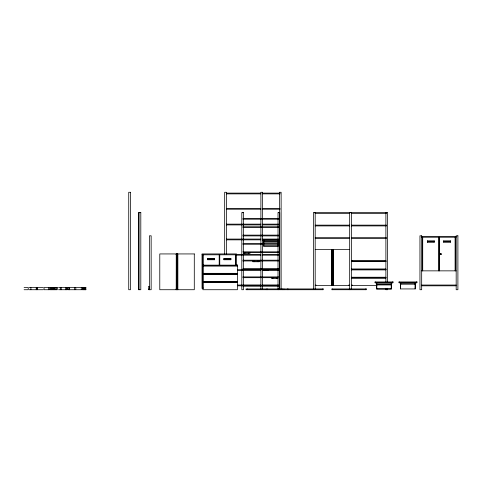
<?xml version="1.0" encoding="UTF-8"?>
<svg xmlns="http://www.w3.org/2000/svg" width="482" height="482" viewBox="0 0 482 482"><rect width="100%" height="100%" fill="white"/><g stroke="black" fill="none" stroke-linecap="round" stroke-linejoin="round"><path stroke-width="0.72" d="M176.219 289.724L176.249 253.936M331.616 285.428L331.646 249.64M214.556 258.894L214.604 258.46L207.7 258.46L207.7 258.894L214.604 258.894L214.604 258.46M214.556 259.756L214.604 259.322L207.7 259.322L207.7 259.756L214.604 259.756L214.604 259.322M230.812 258.894L230.86 258.46L223.961 258.46L223.961 258.894L230.86 258.894L230.86 258.46M230.812 259.756L230.86 259.322L223.961 259.322L223.961 259.756L230.86 259.756L230.86 259.322M434.204 241.313L434.252 240.886L427.353 240.886L427.353 241.313L434.252 241.313L434.252 240.886M434.204 242.181L434.252 241.747L427.353 241.747L427.353 242.181L434.252 242.181L434.252 241.747M450.459 241.313L450.507 240.886L443.609 240.886L443.609 241.313L450.507 241.313L450.507 240.886M450.459 242.181L450.507 241.747L443.609 241.747L443.609 242.181L450.507 242.181L450.507 241.747M441.078 253.948L440.789 253.936M440.964 254.11L440.855 254.496L440.759 254.08M226.395 193.107L260.889 193.107M262.612 193.107L280.078 193.107M226.395 193.878L260.889 193.878M262.612 193.878L280.078 193.878M226.395 208.429L260.889 208.429M262.612 208.429L280.078 208.429M226.395 209.206L260.889 209.206M262.612 209.206L280.078 209.206M139.726 212.755L140.16 212.755M242.452 212.755L242.886 212.755M278.674 212.755L279.102 212.755M314.113 212.755L314.547 212.755M350.318 212.755L350.751 212.755M386.54 212.755L386.968 212.755M315.174 213.381L349.673 213.381M351.396 213.381L386.54 213.381M242.886 218.412L278.674 218.412M242.886 219.19L278.674 219.19M226.395 224.136L260.889 224.136M262.612 224.136L278.674 224.136M226.395 224.913L260.889 224.913M262.612 224.913L278.674 224.913M315.174 225.142L349.673 225.142M351.396 225.142L386.54 225.142M315.174 225.919L349.673 225.919M351.396 225.919L386.54 225.919M242.886 226.769L278.674 226.769M242.886 227.546L278.674 227.546M242.886 235.126L278.674 235.126M242.886 235.903L278.674 235.903M421.678 236.355L456.177 236.355M421.678 237.222L456.177 237.222M315.174 237.68L349.673 237.68M351.396 237.68L386.54 237.68M315.174 238.457L349.673 238.457M351.396 238.457L386.54 238.457M226.395 239.072L260.889 239.072M262.612 239.072L278.674 239.072M226.395 239.849L260.889 239.849M262.612 239.891L278.674 239.849M263.72 240.391L263.768 246.013L278.295 246.013L278.295 240.235M263.72 241.741L278.295 241.759M278.084 242.048L263.937 242.066L263.937 241.518M242.886 243.482L278.674 243.482M242.886 244.26L278.674 244.26M263.678 246.055L278.343 246.055M315.174 249.64L349.691 249.64M332.074 250.285L333.55 250.285M242.886 251.839L278.674 251.839M243.531 252.616L278.674 252.616M243.531 253.393L250.025 253.393L250.025 252.616M236.144 254.394L260.889 254.394M262.612 254.394L278.674 254.394M175.936 254.58L177.412 254.58M202.03 254.797L236.529 254.797M236.144 255.171L260.889 255.171M262.612 255.171L278.674 255.171M242.886 260.196L278.674 260.196M351.396 260.635L352.041 260.635M385.245 260.635L385.889 260.635M351.396 260.852L385.889 260.852M242.886 260.973L278.674 260.973M351.396 261.069L385.889 261.069M351.396 261.31L385.889 261.31M351.396 261.527L385.889 261.527M351.396 261.63L385.889 261.63M202.892 264.931L203.543 264.931M236.74 264.931L237.391 264.931L237.391 289.724L202.892 289.724L202.892 254.797M202.892 265.148L237.391 265.148M202.892 265.359L237.391 265.359M202.892 265.606L237.391 265.606M202.892 265.823L237.391 265.823M202.892 265.925L237.391 265.925M242.886 268.552L278.674 268.552M351.396 269.046L385.889 269.046M242.886 269.33L278.674 269.33M351.396 269.263L385.889 269.263M351.396 269.504L385.889 269.504M237.644 269.721L260.889 269.721M262.612 269.721L278.674 269.721M351.396 269.721L385.889 269.721M351.396 269.824L385.889 269.824M237.644 270.492L260.889 270.492M262.612 270.492L278.674 270.492M421.678 270.854L456.177 270.854M202.892 273.336L237.391 273.336M202.892 273.553L237.391 273.553M202.892 273.8L237.391 273.8M202.892 274.017L237.391 274.017M202.892 274.113L237.391 274.113M242.886 276.909L278.674 276.909M351.396 277.24L385.889 277.24M351.396 277.451L385.889 277.451M242.886 277.686L278.024 277.686M351.396 277.698L385.889 277.698M351.396 277.915L385.889 277.915M351.396 278.012L385.889 278.012M278.024 278.463L271.535 278.463L271.535 277.686M202.892 281.53L237.391 281.53M202.892 281.747L237.391 281.747M202.892 281.994L237.391 281.994M202.892 282.211L237.391 282.211M202.892 282.307L237.391 282.307M376.635 282.807L376.159 283.157M391.378 282.807L391.854 283.157M400.56 282.807L400.042 283.199L415.821 283.157L415.821 282.765L415.303 282.807M376.719 283.271L376.761 288.893M391.294 283.271L391.251 288.893M400.644 284.193L415.219 284.193L415.177 288.893L415.219 283.115M376.719 284.621L391.294 284.639M332.074 284.784L333.55 284.784M237.644 285.043L260.889 285.043M262.612 285.043L278.674 285.043M421.678 285.043L456.177 285.043M242.886 285.266L278.674 285.266M315.174 285.428L349.691 285.428M351.396 285.428L376.894 285.428M237.644 285.82L260.889 285.82M262.612 285.82L278.674 285.82M421.678 285.82L456.177 285.82M242.886 286.043L278.674 286.043M148.757 286.706L149.619 286.706M24.1 287.567L28.239 287.567L28.239 289.724L24.1 289.724M29.125 287.567L43.266 287.567M49.14 287.567L44.043 287.567L44.043 289.724L49.14 289.724M58.539 287.567L67.191 287.567L67.191 289.724L58.539 289.724M67.805 287.567L75.722 287.567M81.621 287.567L75.825 287.567L75.825 289.724L81.621 289.724M85.965 287.567L82.386 287.567L82.386 289.724L85.965 289.724M202.892 288.429L202.03 288.429L202.03 253.936L236.529 253.936L236.529 265.263M376.677 288.935L391.336 288.935M415.261 288.935L400.602 288.935L400.56 283.157M148.757 288.989L149.619 288.989M175.936 289.079L177.412 289.079M148.757 289.64L149.619 289.64M29.125 289.724L43.266 289.724M67.805 289.724L75.722 289.724M443.609 240.886L443.651 241.313M443.609 241.747L443.651 242.181M427.353 240.886L427.395 241.313M427.353 241.747L427.395 242.181M223.961 258.46L224.003 258.894M223.961 259.322L224.003 259.756M207.7 258.46L207.748 258.894M207.7 259.322L207.748 259.756M333.231 285.428L333.201 249.64M177.828 289.724L177.798 253.936M455.315 237.222L455.315 270.854M455.141 237.222L455.141 270.854M441.03 253.508L441.03 254.623M440.771 253.508L440.771 254.623M439.403 237.222L439.403 270.854M438.969 237.222L438.969 270.854M438.885 237.222L438.885 270.854M422.714 237.222L422.714 270.854M422.545 237.222L422.545 270.854M416.328 281.946L416.328 282.765M415.779 282.807L415.779 283.157M415.002 283.802L415.002 284.193M400.861 283.802L400.861 284.193M400.644 283.115L400.644 288.935M399.536 281.946L399.536 282.765M392.402 281.946L392.402 282.765M391.896 282.765L391.896 283.199L376.117 283.157L376.117 282.765M391.294 283.115L391.294 288.947L376.719 288.947L376.719 283.115M391.077 284.392L391.077 284.94L376.936 284.94L376.936 284.392M387.618 282.229L387.618 212.538L313.469 212.538L313.469 288.977M387.618 288.224L387.618 289.724L385.889 289.724L385.889 288.224M385.889 212.538L385.889 282.229M385.245 260.852L385.245 261.497M375.611 281.946L375.611 282.765M365.645 288.947L365.645 289.724M352.041 260.852L352.041 261.497M352.041 284.784L352.041 285.428M351.396 212.538L351.396 288.977M349.932 288.947L349.932 289.724M349.673 212.538L349.673 288.977M349.257 288.947L349.257 289.724M349.04 284.784L349.04 285.428M333.08 249.64L333.098 285.428M332.887 249.64L332.887 285.428M332.64 249.64L332.616 285.428M332.466 288.947L332.466 289.724M332.423 249.64L332.423 285.428M332.206 249.64L332.231 285.428M331.965 249.64L331.965 285.428M331.767 249.64L331.749 285.428M322.548 288.947L322.548 289.724M315.843 284.784L315.843 285.428M315.192 212.538L315.192 288.977M288.055 288.947L288.055 289.724M287.411 288.947L287.411 289.724M283.958 288.947L283.958 289.724M282.663 288.947L282.663 289.724M281.133 288.971L281.133 192.276L279.403 192.276L279.403 288.971M279.753 288.977L279.753 212.538L278.024 212.538L278.024 288.977M278.783 288.947L278.783 289.724M278.343 241.723L278.343 240.277L263.118 240.277L263.636 239.891M278.138 288.947L278.138 289.724M276.734 277.686L276.734 278.463M272.824 277.686L272.824 278.463M268.655 269.33L268.655 270.107L262.166 270.107L262.166 269.33M267.57 288.947L267.57 289.724M267.365 269.33L267.365 270.107M266.281 288.947L266.281 289.724M263.72 240.235L263.72 246.073M263.455 269.33L263.455 270.107M263.118 239.891L263.118 240.325M262.612 288.971L262.612 192.276L260.889 192.276L260.889 288.971M259.286 260.973L259.286 261.75L252.797 261.75L252.797 260.973M257.997 260.973L257.997 261.75M254.086 260.973L254.086 261.75M248.73 252.616L248.73 253.393M247.308 288.947L247.308 289.724M244.826 252.616L244.826 253.393M236.74 265.148L236.74 265.793M235.668 254.797L235.668 265.263M235.493 254.797L235.493 265.263M226.395 254.49L226.395 192.276L224.672 192.276L224.672 254.49M219.756 254.797L219.756 265.263M219.322 254.797L219.322 265.263M219.238 254.797L219.238 265.263M203.543 265.148L203.543 265.793M203.067 254.797L203.067 288.429M202.94 287.784L202.94 288.429M177.701 253.936L177.677 289.724M177.484 253.936L177.484 289.724M177.219 253.936L177.237 289.724M177.027 253.936L177.027 289.724M176.81 253.936L176.828 289.724M176.563 253.936L176.563 289.724M176.37 253.936L176.346 289.724M149.619 289.724L149.619 286.621L148.757 286.621L148.757 289.724L151.155 289.724L151.155 235.812L149.426 235.812L149.426 289.724M139.081 212.538L139.081 289.724M85.832 287.567L85.832 289.724M84.736 287.567L84.736 289.724M84.513 287.567L84.513 289.724M83.946 287.567L83.946 289.724M83.729 287.567L83.729 289.724M82.85 287.567L82.85 289.724M82.633 287.567L82.633 289.724M81.265 287.567L81.265 289.724M74.656 287.567L74.656 289.724M69.535 287.567L69.535 289.724M69.312 287.567L69.312 289.724M69.137 287.567L69.137 289.724M67.98 287.567L67.98 289.724M66.293 287.567L66.293 289.724M65.763 287.567L65.763 289.724M61.208 287.567L61.208 289.724M60.262 287.567L60.262 289.724M56.352 287.567L56.352 289.724M55.183 287.567L55.183 289.724M54.773 287.567L54.773 289.724M54.002 287.567L54.002 289.724M53.502 287.567L53.502 289.724M52.339 287.567L52.339 289.724M51.905 287.567L51.905 289.724M51.14 287.567L51.14 289.724M50.628 287.567L50.628 289.724M48.345 287.567L48.345 289.724M37.373 287.567L37.373 289.724M36.861 287.567L36.861 289.724M36.24 287.567L36.24 289.724M30.896 287.567L30.896 289.724M130.453 192.276L128.73 192.276L128.73 289.724L130.453 289.724L130.453 192.276M140.804 212.538L138.412 212.538L138.412 289.724L140.804 289.724L140.804 212.538M243.531 212.538L241.807 212.538L241.807 289.724L243.531 289.724L243.531 212.538M421.678 235.812L419.955 235.812L419.955 289.724L421.678 289.724L421.678 235.812M457.9 235.812L456.177 235.812L456.177 289.724L457.9 289.724L457.9 235.812M194.288 253.936L159.777 253.936L159.777 289.724L194.288 289.724L194.288 253.936M393.047 281.946L374.942 281.946L374.942 282.723L393.047 282.723L393.047 281.946M416.972 281.946L398.861 281.946L398.861 282.723L416.972 282.723L416.972 281.946M57.31 287.567L49.471 287.567L49.471 289.724L57.31 289.724L57.31 287.567M323.199 288.947L246.013 288.947L246.013 289.724L323.199 289.724L323.199 288.947M366.314 288.947L331.821 288.947L331.821 289.724L366.314 289.724L366.314 288.947M85.645 289.724L85.645 287.567L85.609 289.724"/></g></svg>
